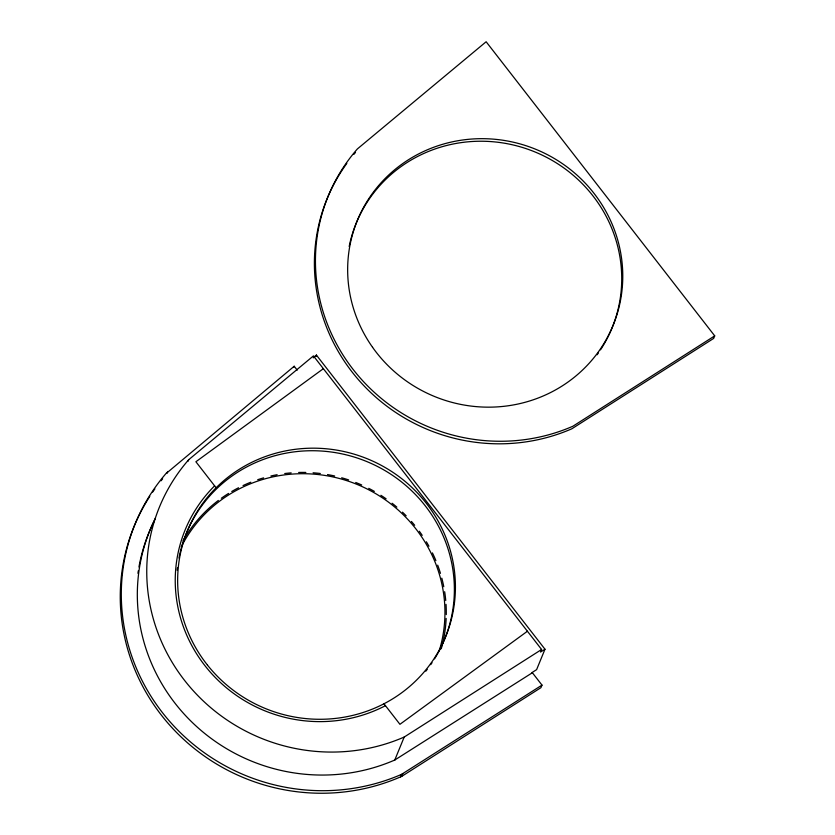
<?xml version="1.0" encoding="UTF-8"?>
<svg xmlns="http://www.w3.org/2000/svg" width="835" height="835" viewBox="0 0 835 835"><rect width="100%" height="100%" fill="white"/><g stroke="black" fill="none" stroke-linecap="round" stroke-linejoin="round"><path stroke-width="1.25" d="M166.697 473.048L294.191 366.262L297.208 370.145M167.104 473.09L167.428 472.297M167.501 472.14L167.762 471.493M188.105 461.17L188.689 459.73L313.428 355.898L541.602 649.494L540.548 652.041L544.984 649.223L316.413 355.105L313.647 357.411M293.857 367.056L294.191 366.262M315.88 356.388L316.413 355.105M394.642 760.351L404.203 737.044L541.602 649.494M149.778 496.387A197.519 190.881 22.3 0 0 170.048 725.542A197.519 190.881 22.3 0 0 400.56 776.884L401.604 774.337L541.988 685.107L532.375 672.739L394.778 760.027A181.414 175.319 22.3 0 1 189.451 719.666A181.414 175.319 22.3 0 1 155.446 518.128M400.56 776.884L401.687 776.393L402.731 773.847M532.114 673.375L532.375 672.739M544.984 649.223L536.602 669.649L532.166 672.478M541.988 685.107L540.944 687.664L401.687 776.393M714.718 335.868L572.894 426.236A181.414 175.319 22.3 0 1 353.09 369.383A181.414 175.319 22.3 0 1 357.38 148.933L486.137 41.75L714.718 335.868L713.664 338.415L571.839 428.793A181.414 175.319 22.3 0 1 356.962 377.994A181.414 175.319 22.3 0 1 346.828 163.399M313.229 357.839L316.611 355.366M323.364 368.684L195.891 461.755L216.098 487.765M527.417 631.239L399.934 724.31L383.975 703.769M353.863 154.381A181.414 175.319 22.3 0 1 355.501 152.44M349.176 246.492A138.224 133.569 22.3 0 1 534.974 151.949A138.224 133.569 22.3 0 1 600.501 349.834M598.486 352.798A138.224 133.569 22.3 0 1 597.109 354.75M385.457 705.679A141.971 137.201 22.3 0 1 204.7 665.37A141.971 137.201 22.3 0 1 214.616 485.855M137.942 573.321A181.414 175.319 22.3 0 1 138.318 570.785M138.954 566.996A181.414 175.319 22.3 0 1 154.391 520.685M404.203 737.044A181.414 175.319 22.3 0 1 184.41 680.191A181.414 175.319 22.3 0 1 188.689 459.73M152.648 492.076A197.519 190.881 22.3 0 1 154.882 488.892M161.04 480.783A197.519 190.881 22.3 0 1 162.637 478.82M401.604 774.337A197.519 190.881 22.3 0 1 162.293 712.432A197.519 190.881 22.3 0 1 166.958 472.412M182.98 540.819A140.906 136.168 22.3 0 1 218.363 500.447M221.338 498.245A140.906 136.168 22.3 0 1 228.55 493.433M231.765 491.481A140.906 136.168 22.3 0 1 238.518 487.776M243.058 485.552A140.906 136.168 22.3 0 1 250.803 482.223M257.691 479.707A140.906 136.168 22.3 0 1 263.62 477.87M270.905 475.992A140.906 136.168 22.3 0 1 277.126 474.708M284.725 473.539A140.906 136.168 22.3 0 1 291.164 472.871M298.638 472.464A140.906 136.168 22.3 0 1 305.861 472.443M313.083 472.787A140.906 136.168 22.3 0 1 320.327 473.487M327.508 474.562A140.906 136.168 22.3 0 1 334.658 475.992M341.692 477.777A140.906 136.168 22.3 0 1 348.623 479.906M355.7 482.473A140.906 136.168 22.3 0 1 361.722 484.989M368.726 488.339A140.906 136.168 22.3 0 1 374.372 491.387M380.896 495.312A140.906 136.168 22.3 0 1 386.114 498.819M392.095 503.244A140.906 136.168 22.3 0 1 396.834 507.106M402.47 512.168A140.906 136.168 22.3 0 1 406.186 515.832M411.425 521.457A140.906 136.168 22.3 0 1 414.692 525.288M419.316 531.237A140.906 136.168 22.3 0 1 422.218 535.339M426.351 541.769A140.906 136.168 22.3 0 1 428.95 546.247M432.415 552.895A140.906 136.168 22.3 0 1 435.891 560.598M437.686 565.159A140.906 136.168 22.3 0 1 440.452 573.342M441.809 578.154A140.906 136.168 22.3 0 1 443.771 586.713M444.658 591.702A140.906 136.168 22.3 0 1 445.744 600.532M446.036 604.352A140.906 136.168 22.3 0 1 446.276 614.602M446.161 618.443A140.906 136.168 22.3 0 1 441.256 648.753M181.237 546.883A139.56 134.873 22.3 0 1 356.378 484.133A139.56 134.873 22.3 0 1 439.252 650.799M178.982 558.041A139.56 134.873 22.3 0 1 364.853 460.774A139.56 134.873 22.3 0 1 434.544 658.857M432.019 662.74A139.56 134.873 22.3 0 1 430.703 664.65M427.259 669.336A139.56 134.873 22.3 0 1 425.819 671.173M177.197 570.336A139.56 134.873 22.3 0 1 177.469 567.842M372.567 347.308A138.224 133.569 22.3 0 0 609.905 332.518A138.224 133.569 22.3 0 0 473.174 138.944A138.224 133.569 22.3 0 0 372.567 347.308M207.435 665.046A139.56 134.873 22.3 0 0 445.525 636.99A139.56 134.873 22.3 0 0 296.623 449.146A139.56 134.873 22.3 0 0 207.435 665.046"/></g></svg>
